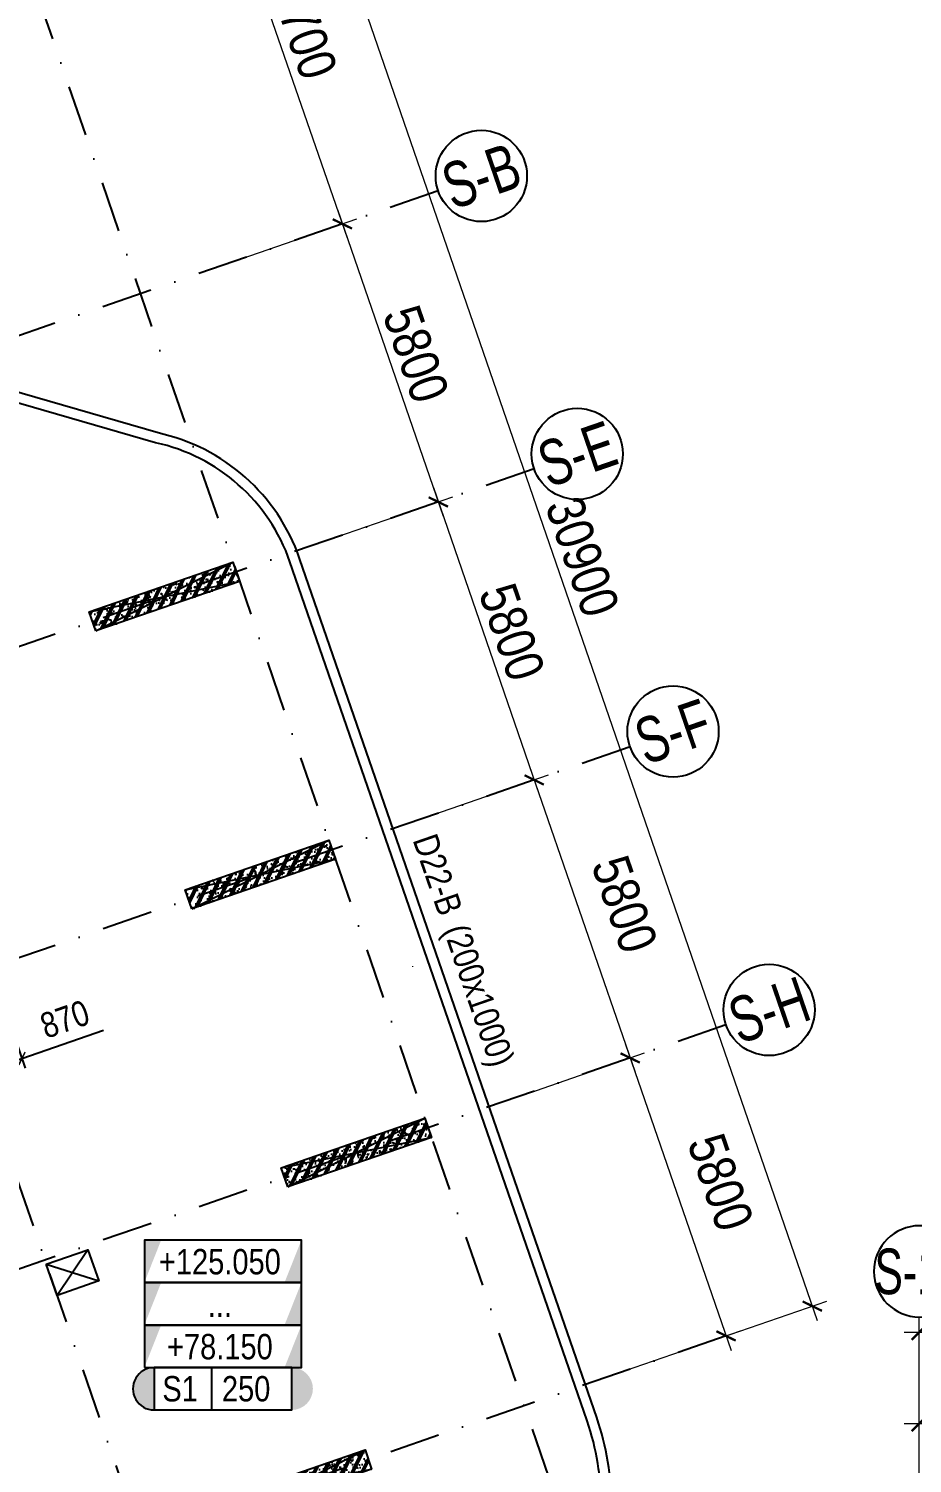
# Model space of a CAD drawing. Header units: millimetres. Extents: x -159515 to 1327256, y -225156 to 138737.
# Drawn here: x 494563 to 512000, y -8927 to 19365 of the extents above; entities that cross this region are included whole.
import ezdxf
from ezdxf.enums import TextEntityAlignment as Align

# ---------------------------------------------------------------- set-up
doc = ezdxf.new("R2010")
doc.units = ezdxf.units.MM
doc.header["$MEASUREMENT"] = 0
doc.linetypes.add('DASHDOT', pattern=[1, 0.5, -0.25, 0, -0.25])
for name, color, linetype in [('AUDIT_I_220807103235-17', 50, 'Continuous'), ('ccu11-Manh', 8, 'Continuous'), ('ccu11-Thay', 7, 'Continuous'), ('ccu12-Chidan', 9, 'Continuous'), ('ccu12-Text', 31, 'Continuous'), ('KC2-DIM', 251, 'Continuous'), ('KT-Dim', 8, 'Continuous'), ('KT-Luoi truc South Tower', 8, 'DASHDOT'), ('ST_MBDV Cot vach 220805$0$AUDIT_I_220805193045-1', 50, 'Continuous'), ('Xref_ST_MBDV Cot vach 30.7.2022|Xref_ST_MBDV Cot vach 30.7.2022|Xref_ST_MBDV Cot vach 30.7.2022|Xref_ST_MBDV Cot vach 30.7.2022|A-GRID-SYM', 50, 'Continuous'), ('Xref_ST_MBDV Cot vach 30.7.2022|Xref_ST_MBDV Cot vach 30.7.2022|Xref_ST_MBDV Cot vach 30.7.2022|Xref_ST_MBDV Cot vach 30.7.2022|KC-Betong', 6, 'Continuous')]:
    doc.layers.add(name, color=color, linetype=linetype)
for name, color, linetype, lineweight in [('ccu12-Tencaukien', 9, 'Continuous', 15), ('KC-Tencaukien', 9, 'Continuous', 15), ('KT-Kich thuoc', 159, 'Continuous', 18)]:
    doc.layers.add(name, color=color, linetype=linetype, lineweight=lineweight)
doc.styles.add('Arial Narrow', font='ARIALN.TTF')
doc.styles.add('HBA-Text', font='GOTHIC.TTF')
doc.styles.add('ST_MBDV Cot vach 220805$0$HBA-Text', font='GOTHIC.TTF')
doc.dimstyles.new('ccu12-200', dxfattribs={"dimscale": 200, "dimtxt": 2.5, "dimasz": 1, "dimexe": 1, "dimexo": 2, "dimgap": 1, "dimtad": 1, "dimdec": 0, "dimrnd": 5, "dimdsep": 46, "dimtxsty": 'Arial Narrow', "dimblk": 'ARCHTICK', "dimcen": -1, "dimdle": 1, "dimclrd": 256, "dimclre": 256, "dimclrt": 3, "dimadec": 0, "dimazin": 2, "dimtfac": 0.1, "dimtdec": 0, "dimtmove": 0, "dimatfit": 1, "dimldrblk": 'ARCHTICK', "dimfxl": 1, "dimtvp": 0.833333, "dimtolj": 1, "dimtzin": 12, "dimarcsym": 0})
doc.dimstyles.new('CCU_1-300', dxfattribs={"dimscale": 300, "dimtxt": 2.5, "dimasz": 1, "dimexe": 1, "dimexo": 2, "dimgap": 0.5, "dimtad": 1, "dimdec": 0, "dimdsep": 46, "dimtxsty": 'Arial Narrow', "dimblk": 'ARCHTICK', "dimcen": -1, "dimdle": 1, "dimclrd": 256, "dimclre": 256, "dimclrt": 3, "dimadec": 0, "dimazin": 2, "dimtfac": 0.1, "dimtdec": 0, "dimtix": 1, "dimtmove": 2, "dimatfit": 1, "dimfxl": 1, "dimtvp": 0.833333, "dimtolj": 1, "dimtzin": 12, "dimarcsym": 0})

# ---------------------------------------------------------------- blocks, each defined once
blk = doc.blocks.new('_ArchTick')
at = {"color": 0, "const_width": 0.15}
blk.add_lwpolyline([(-0.5, -0.5), (0.5, 0.5)], dxfattribs=at)
blk = doc.blocks.new('*D420')
at = {"layer": 'Defpoints', "color": 0, "transparency": 16777216}
for p in [(-45982, 48779), (-41521, 44184), (-44090, 43297, 0)]:
    blk.add_point(p, dxfattribs=at)
at = {"layer": 'KT-Kich thuoc', "lineweight": -2, "transparency": 16777216}
for p, q in [((-43511, 49950), (-41423, 43900)), ((-45415, 48975), (-43130, 49764)), ((-43523, 43493), (-41237, 44282))]:
    blk.add_line(p, q, dxfattribs=at)
at = {"layer": 'KT-Kich thuoc', "lineweight": -2, "transparency": 16777216, "xscale": 300, "yscale": 300, "zscale": 300}
for p, rotation in [((-43414, 49666), 109.0471074798708), ((-41521, 44184), 289.0471074798708)]:
    blk.add_blockref('_ArchTick', p, dxfattribs=dict(at, rotation=rotation))
at = {"layer": 'KT-Kich thuoc', "color": 3, "transparency": 16777216, "insert": (-41963, 47099), "char_height": 750, "attachment_point": 5, "rotation": 289.0471, "style": 'Arial Narrow'}
blk.add_mtext('\\A1;5800', dxfattribs=at)
blk = doc.blocks.new('*D421')
at = {"layer": 'Defpoints', "color": 0, "transparency": 16777216}
for p in [(-47874, 54262, 0), (-43413, 49666), (-45982, 48779)]:
    blk.add_point(p, dxfattribs=at)
at = {"layer": 'KT-Kich thuoc', "lineweight": -2, "transparency": 16777216}
for p, q in [((-47307, 54458), (-45022, 55247)), ((-45404, 55432), (-43315, 49383)), ((-45415, 48975), (-43129, 49764))]:
    blk.add_line(p, q, dxfattribs=at)
at = {"layer": 'KT-Kich thuoc', "lineweight": -2, "transparency": 16777216, "xscale": 300, "yscale": 300, "zscale": 300}
for p, rotation in [((-45306, 55149), 109.0471074798708), ((-43413, 49666), 289.0471074798708)]:
    blk.add_blockref('_ArchTick', p, dxfattribs=dict(at, rotation=rotation))
at = {"layer": 'KT-Kich thuoc', "color": 3, "transparency": 16777216, "insert": (-43856, 52582), "char_height": 750, "attachment_point": 5, "rotation": 289.0471, "style": 'Arial Narrow'}
blk.add_mtext('\\A1;5800', dxfattribs=at)
blk = doc.blocks.new('*D425')
at = {"layer": 'Defpoints', "color": 0, "transparency": 16777216}
for p in [(-44089, 43297, 0), (-39628, 38701), (-42197, 37814, 0)]:
    blk.add_point(p, dxfattribs=at)
at = {"layer": 'KT-Kich thuoc', "lineweight": -2, "transparency": 16777216}
for p, q in [((-41619, 44467), (-39530, 38418)), ((-43522, 43493), (-41237, 44282)), ((-41630, 38010), (-39344, 38799))]:
    blk.add_line(p, q, dxfattribs=at)
at = {"layer": 'KT-Kich thuoc', "lineweight": -2, "transparency": 16777216, "xscale": 300, "yscale": 300, "zscale": 300}
for p, rotation in [((-41521, 44184), 109.0471074798708), ((-39628, 38701), 289.0471074798708)]:
    blk.add_blockref('_ArchTick', p, dxfattribs=dict(at, rotation=rotation))
at = {"layer": 'KT-Kich thuoc', "color": 3, "transparency": 16777216, "insert": (-39739, 41731), "char_height": 750, "attachment_point": 5, "rotation": 289.0471, "style": 'Arial Narrow'}
blk.add_mtext('\\A1;5800', dxfattribs=at)
blk = doc.blocks.new('*D426')
at = {"layer": 'Defpoints', "color": 0, "transparency": 16777216}
for p in [(-42197, 37814, 0), (-37735, 33219), (-40305, 32332, 0)]:
    blk.add_point(p, dxfattribs=at)
at = {"layer": 'KT-Kich thuoc', "lineweight": -2, "transparency": 16777216}
for p, q in [((-41630, 38010), (-39344, 38799)), ((-39726, 38985), (-37637, 32935)), ((-39737, 32528), (-37452, 33317))]:
    blk.add_line(p, q, dxfattribs=at)
at = {"layer": 'KT-Kich thuoc', "lineweight": -2, "transparency": 16777216, "xscale": 300, "yscale": 300, "zscale": 300}
for p, rotation in [((-39628, 38701), 109.0471074798708), ((-37735, 33219), 289.0471074798708)]:
    blk.add_blockref('_ArchTick', p, dxfattribs=dict(at, rotation=rotation))
at = {"layer": 'KT-Kich thuoc', "color": 3, "transparency": 16777216, "insert": (-37846, 36248), "char_height": 750, "attachment_point": 5, "rotation": 289.0471, "style": 'Arial Narrow'}
blk.add_mtext('\\A1;5800', dxfattribs=at)
blk = doc.blocks.new('ST_MBDV Cot vach 220805$0$GRID-SYM-flat-103')
at = {"layer": 'ST_MBDV Cot vach 220805$0$AUDIT_I_220805193045-1'}
blk.add_circle((0, 0, 0), 900, dxfattribs=at)
at = {"layer": 'ST_MBDV Cot vach 220805$0$AUDIT_I_220805193045-1', "style": 'ST_MBDV Cot vach 220805$0$HBA-Text'}
blk.add_attdef('GRID', text='', height=900, rotation=19.0471, dxfattribs=at).set_placement((0, 0, 0), align=Align.MIDDLE_CENTER)
blk = doc.blocks.new('*D404')
at = {"layer": 'Defpoints', "color": 0, "transparency": 16777216}
for p in [(-48876, 62062, 0), (-36033, 33807), (-38792, 32854, 0)]:
    blk.add_point(p, dxfattribs=at)
at = {"layer": 'KT-Kich thuoc', "lineweight": -2, "transparency": 16777216}
for p, q in [((-48308, 62258), (-45834, 63113)), ((-46215, 63298), (-35935, 33523)), ((-38225, 33050), (-35749, 33904))]:
    blk.add_line(p, q, dxfattribs=at)
at = {"layer": 'KT-Kich thuoc', "lineweight": -2, "transparency": 16777216, "xscale": 300, "yscale": 300, "zscale": 300}
for p, rotation in [((-46117, 63015), 109.0471074798708), ((-36033, 33807), 289.0471074798708)]:
    blk.add_blockref('_ArchTick', p, dxfattribs=dict(at, rotation=rotation))
at = {"layer": 'KT-Kich thuoc', "color": 3, "transparency": 16777216, "insert": (-40571, 48585), "char_height": 750, "attachment_point": 5, "rotation": 289.0471, "style": 'Arial Narrow'}
blk.add_mtext('\\A1;30900', dxfattribs=at)
blk = doc.blocks.new('*D405')
at = {"layer": 'Defpoints', "color": 0, "transparency": 16777216}
for p in [(-47819, 62427), (-48876, 62062), (-47874, 54262)]:
    blk.add_point(p, dxfattribs=at)
at = {"layer": 'KT-Kich thuoc', "lineweight": -2, "transparency": 16777216}
for p, q in [((-48308, 62258), (-47535, 62525)), ((-45208, 54865), (-47916, 62711)), ((-47307, 54458), (-45022, 55247))]:
    blk.add_line(p, q, dxfattribs=at)
at = {"layer": 'KT-Kich thuoc', "lineweight": -2, "transparency": 16777216, "xscale": 300, "yscale": 300, "zscale": 300}
for p, rotation in [((-47819, 62427), 109.0471074798708), ((-45306, 55149), 289.0471074798708)]:
    blk.add_blockref('_ArchTick', p, dxfattribs=dict(at, rotation=rotation))
at = {"layer": 'KT-Kich thuoc', "color": 3, "transparency": 16777216, "insert": (-46058, 58962), "char_height": 750, "attachment_point": 5, "rotation": 289.0471, "style": 'Arial Narrow'}
blk.add_mtext('\\A1;7700', dxfattribs=at)
blk = doc.blocks.new('*D406')
at = {"layer": 'Defpoints', "color": 0, "transparency": 16777216}
for p in [(-25223, 31492), (-33923, 28684, 0), (-25223, 28649, 0)]:
    blk.add_point(p, dxfattribs=at)
at = {"layer": 'KT-Kich thuoc', "lineweight": -2, "transparency": 16777216}
for p, q in [((-33923, 29284), (-33923, 31792)), ((-25223, 29249), (-25223, 31792)), ((-34223, 31492), (-24923, 31492))]:
    blk.add_line(p, q, dxfattribs=at)
at = {"layer": 'KT-Kich thuoc', "lineweight": -2, "transparency": 16777216, "xscale": 300, "yscale": 300, "zscale": 300, "rotation": 180}
blk.add_blockref('_ArchTick', (-33923, 31492), dxfattribs=at)
at = {"layer": 'KT-Kich thuoc', "lineweight": -2, "transparency": 16777216, "xscale": 300, "yscale": 300, "zscale": 300}
blk.add_blockref('_ArchTick', (-25223, 31492), dxfattribs=at)
at = {"layer": 'KT-Kich thuoc', "color": 3, "transparency": 16777216, "insert": (-29573, 32025), "char_height": 750, "attachment_point": 5, "style": 'Arial Narrow'}
blk.add_mtext('\\A1;8700', dxfattribs=at)
blk = doc.blocks.new('*D410')
at = {"layer": 'Defpoints', "color": 0, "transparency": 16777216}
for p in [(-6323, 33292), (-33923, 28921), (-6323, 28921)]:
    blk.add_point(p, dxfattribs=at)
at = {"layer": 'KT-Kich thuoc', "lineweight": -2, "transparency": 16777216}
for p, q in [((-33923, 29521), (-33923, 33592)), ((-6323, 29521), (-6323, 33592)), ((-34223, 33292), (-6023, 33292))]:
    blk.add_line(p, q, dxfattribs=at)
at = {"layer": 'KT-Kich thuoc', "lineweight": -2, "transparency": 16777216, "xscale": 300, "yscale": 300, "zscale": 300, "rotation": 180}
blk.add_blockref('_ArchTick', (-33923, 33292), dxfattribs=at)
at = {"layer": 'KT-Kich thuoc', "lineweight": -2, "transparency": 16777216, "xscale": 300, "yscale": 300, "zscale": 300}
blk.add_blockref('_ArchTick', (-6323, 33292), dxfattribs=at)
at = {"layer": 'KT-Kich thuoc', "color": 3, "transparency": 16777216, "insert": (-20123, 33825), "char_height": 750, "attachment_point": 5, "style": 'Arial Narrow'}
blk.add_mtext('\\A1;27600', dxfattribs=at)
blk = doc.blocks.new('GRID-SYM-flat-73')
at = {"layer": 'Xref_ST_MBDV Cot vach 30.7.2022|Xref_ST_MBDV Cot vach 30.7.2022|Xref_ST_MBDV Cot vach 30.7.2022|Xref_ST_MBDV Cot vach 30.7.2022|A-GRID-SYM'}
blk.add_circle((0, 0, 0), 900, dxfattribs=at)
at = {"layer": 'Xref_ST_MBDV Cot vach 30.7.2022|Xref_ST_MBDV Cot vach 30.7.2022|Xref_ST_MBDV Cot vach 30.7.2022|Xref_ST_MBDV Cot vach 30.7.2022|A-GRID-SYM', "style": 'HBA-Text'}
blk.add_attdef('GRID', text='', height=900, rotation=359.6303, dxfattribs=at).set_placement((0, 0, 0), align=Align.MIDDLE_CENTER)
blk = doc.blocks.new('*D168')
at = {"layer": 'Defpoints', "color": 0, "transparency": 16777216}
for p in [(494052, 151), (493230, -133), (494430, -944)]:
    blk.add_point(p, dxfattribs=at)
at = {"layer": 'KC2-DIM', "lineweight": -2, "transparency": 16777216}
for p, q in [((494183, -227), (494496, -1133)), ((493360, -511), (493673, -1417)), ((494430, -944), (496042, -388)), ((493608, -1228), (494430, -944)), ((493608, -1228), (493419, -1293))]:
    blk.add_line(p, q, dxfattribs=at)
at = {"layer": 'KC2-DIM', "lineweight": -2, "transparency": 16777216, "xscale": 200, "yscale": 200, "zscale": 200}
for p, rotation in [((494430, -944), 199.04713748354), ((493608, -1228), 19.04713748353999)]:
    blk.add_blockref('_ArchTick', p, dxfattribs=dict(at, rotation=rotation))
at = {"layer": 'KC2-DIM', "color": 3, "transparency": 16777216, "insert": (495277, -170), "char_height": 500, "attachment_point": 5, "rotation": 19.0471, "style": 'Arial Narrow'}
blk.add_mtext('\\A1;870', dxfattribs=at)
blk = doc.blocks.new('*U192')
at = {"layer": 'ccu12-Tencaukien', "color": 8, "ltscale": 10000}
blk.add_line((361, -155), (354, -155), dxfattribs=at)
at = {"layer": 'ccu12-Text', "color": 2, "style": 'Arial Narrow', "width": 0.8}
blk.add_attdef('SH', text='', height=300, dxfattribs=at).set_placement((276, 6), align=Align.BOTTOM_RIGHT)
at = {"layer": 'ccu12-Text', "color": 31, "style": 'Arial Narrow', "width": 0.8}
for tag, p in [('(', (508, -75)), ('KT', (633, -75)), (')', (963, -75))]:
    blk.add_attdef(tag, text='', height=250, dxfattribs=at).set_placement(p, align=Align.BOTTOM_LEFT)
blk = doc.blocks.new('ccu11-cmb-flat-8')
at = {"layer": 'ccu12-Chidan', "color": 7}
blk.add_lwpolyline([(0, 0), (1550, 0), (1550, 419), (0, 419)], close=True, dxfattribs=at)
at = {"layer": 'ccu12-Chidan'}
for points in [[(0, 0), (166, 419), (0, 419)], [(1550, 419), (1383, 0), (1550, 0)]]:
    blk.add_solid(points, dxfattribs=at)
at = {"layer": 'ccu12-Chidan', "color": 31, "style": 'Arial Narrow', "width": 0.8}
blk.add_attdef('+100.00', text='', height=250, dxfattribs=at).set_placement((745, 206), align=Align.MIDDLE_CENTER)
blk = doc.blocks.new('ccu11-chieudaysan-flat-2')
at = {"layer": 'ccu12-Chidan'}
for points in [[(-569, 0), (-569, 419, 1)], [(788, 419), (788, 0, 1)]]:
    blk.add_hatch(color=8, dxfattribs=at).paths.add_polyline_path(points)
at = {"layer": 'ccu12-Chidan', "color": 7}
blk.add_line((0, 0), (0, 419), dxfattribs=at)
blk.add_lwpolyline([(-569, 0), (788, 0), (788, 419), (-569, 419)], close=True, dxfattribs=at)
blk.add_arc((-569, 209), 209, 90, 270.0001, dxfattribs=at)
at = {"layer": 'ccu12-Chidan', "color": 31, "style": 'Arial Narrow', "width": 0.7}
for tag, p in [('S00', (-488, 209)), ('200', (100, 209))]:
    blk.add_attdef(tag, text='', height=250, dxfattribs=at).set_placement(p, align=Align.MIDDLE_LEFT)
blk = doc.blocks.new('*U951')
h = blk.add_hatch()
h.set_pattern_fill('VATLIEU04', color=250, scale=40, style=0, pattern_type=2)
h.set_pattern_definition([(50, (-550, 3050), (286.904, -25.101), [30, -330]), (355, (-550, 3050), (-55.5, 300.877), [24, -264]), (100.451, (-526.1, 3047.9), (231.404, 275.776), [25.496, -280.457]), (46.184, (-550, 3130), (426.896, -66.208), [45, -495]), (96.636, (-514.43, 3124.5), (373.865, 389.647), [38.244, -420.685]), (351.184, (-550, 3130), (373.865, 389.65), [36, -396]), (21, (-510, 3110), (238.763, -161.048), [30, -330]), (326, (-510, 3110), (97.326, 290.06), [24, -264]), (71.451, (-490.1, 3096.58), (336.09, 129.012), [25.496, -280.457]), (37.5, (-550, 3050), (4.864, 133.1575), [0, -260.8, 0, -268, 0, -265]), (7.5, (-550, 3050), (105.228, 157.7647), [0, -152.8, 0, -254.8, 0, -101]), (327.5, (-639.2, 3050), (213.529, -9.022), [0, -100, 0, -312, 0, -414]), (317.5, (-679.2, 3050), (233.274, 40.042), [0, -130, 0, -207.2, 0, -294]), (45, (-550, 3050), (-120.208, 120.208), []), (45, (-550, 3099), (-120.208, 120.208), [])])
h.paths.add_polyline_path([(-475, -475), (-75, -475), (-75, 2525), (-475, 2525)])
at = {"color": 6, "ltscale": 0.25}
blk.add_lwpolyline([(-475, -475), (-75, -475), (-75, 2525), (-475, 2525)], close=True, dxfattribs=at)
at = {"layer": 'Defpoints', "linetype": 'ByBlock', "ltscale": 30}
for p, q in [((-75, -475), (-475, 2525)), ((-475, -475), (-75, 2525))]:
    blk.add_line(p, q, dxfattribs=at)
blk = doc.blocks.new('MBCV-T22')
at = {"layer": 'Xref_ST_MBDV Cot vach 30.7.2022|Xref_ST_MBDV Cot vach 30.7.2022|Xref_ST_MBDV Cot vach 30.7.2022|Xref_ST_MBDV Cot vach 30.7.2022|KC-Betong', "linetype": 'ByBlock', "xscale": -0.9999999999999996, "rotation": 289.0471379532163}
for p in [(-43804, 22005, 0), (-41911, 16523, 0), (-40018, 11040, 0), (-41198, 4497, 0)]:
    blk.add_blockref('*U951', p, dxfattribs=at)
blk = doc.blocks.new('mbkc-t22')
at = {"elevation": 0}
for points in [[(6200, 10700), (3064, 10700), (3074, 12373, 0.085159), (2784, 14138), (1049, 19152), (-3079, 31083, 0.260467), (-5870, 33557), (-20929, 37908, 0.435644), (-25490, 33654, 0.102481), (-25386, 32033), (-24080, 28306), (-24089, 28303)], [(6200, 10500), (2863, 10500), (2874, 12375, 0.085159), (2595, 14072), (860, 19087), (-3268, 31017, 0.260924), (-5919, 33363), (-20964, 37710, 0.435158), (-25290, 33640, 0.102973), (-25195, 32093), (-23835, 28211), (-24033, 28142)]]:
    blk.add_lwpolyline(points, format="xyb", dxfattribs=at)
at = {"layer": 'ccu11-Manh'}
for p, q in [((-7254, 17447), (-7864, 16549)), ((-8077, 17163), (-7042, 16833))]:
    blk.add_line(p, q, dxfattribs=at)
at = {"layer": 'ccu11-Thay', "elevation": 0}
blk.add_lwpolyline([(-8077, 17163), (-7254, 17447), (-7042, 16833), (-7864, 16549), (-8077, 17163)], dxfattribs=at)
blk.add_blockref('MBCV-T22', (37000, 8250))
blk = doc.blocks.new('Asix South Tower')
at = {"layer": 'KT-Luoi truc South Tower', "ltscale": 2000}
for p, q in [((-53965.4, 67304.5), (-40792.5, 29149.9)), ((-61527.4, 64693.7), (-45306.5, 17710.6)), ((-43415.2, 55801.6), (-67725.7, 47408.4)), ((-41522.4, 50319.2), (-65827.2, 41928)), ((-39629.6, 44836.7), (-71714.8, 33759.3)), ((-37736.8, 39354.3), (-105450.5, 15976.2)), ((-37735.1, 33218.9), (-103274.2, 10591.7))]:
    blk.add_line(p, q, dxfattribs=at)
at = {"layer": 'KT-Dim'}
ref = blk.add_blockref('GRID-SYM-flat-73', (-33917.9, 34491.9, 0), dxfattribs=dict(at, xscale=-1, rotation=179.6748020054017))
ref.add_attrib('GRID', 'S-15', dxfattribs={"layer": 'AUDIT_I_220807103235-17', "height": 900, "style": 'HBA-Text', "width": 0.7}).set_placement((-33917.9, 34491.9, 0), align=Align.MIDDLE_CENTER)
at = {"layer": 'KT-Kich thuoc'}
ref = blk.add_blockref('ST_MBDV Cot vach 220805$0$GRID-SYM-flat-103', (-42564.5, 56095.3, 0), dxfattribs=at)
ref.add_attrib('GRID', 'S-B', dxfattribs={"layer": 'ST_MBDV Cot vach 220805$0$AUDIT_I_220805193045-1', "height": 900, "rotation": 19, "style": 'ST_MBDV Cot vach 220805$0$HBA-Text', "width": 0.75}).set_placement((-42564.5, 56095.3, 0), align=Align.MIDDLE_CENTER)
ref = blk.add_blockref('ST_MBDV Cot vach 220805$0$GRID-SYM-flat-103', (-40671.7, 50612.9, 0), dxfattribs=at)
ref.add_attrib('GRID', 'S-E', dxfattribs={"layer": 'ST_MBDV Cot vach 220805$0$AUDIT_I_220805193045-1', "height": 900, "rotation": 19, "style": 'ST_MBDV Cot vach 220805$0$HBA-Text', "width": 0.75}).set_placement((-40671.7, 50612.9, 0), align=Align.MIDDLE_CENTER)
ref = blk.add_blockref('ST_MBDV Cot vach 220805$0$GRID-SYM-flat-103', (-38781.7, 45138.8, 0), dxfattribs=at)
ref.add_attrib('GRID', 'S-F', dxfattribs={"layer": 'ST_MBDV Cot vach 220805$0$AUDIT_I_220805193045-1', "height": 900, "rotation": 19, "style": 'ST_MBDV Cot vach 220805$0$HBA-Text', "width": 0.75}).set_placement((-38781.7, 45138.8, 0), align=Align.MIDDLE_CENTER)
ref = blk.add_blockref('ST_MBDV Cot vach 220805$0$GRID-SYM-flat-103', (-36886, 39648, 0), dxfattribs=at)
ref.add_attrib('GRID', 'S-H', dxfattribs={"layer": 'ST_MBDV Cot vach 220805$0$AUDIT_I_220805193045-1', "height": 900, "rotation": 19, "style": 'ST_MBDV Cot vach 220805$0$HBA-Text', "width": 0.75}).set_placement((-36886, 39648, 0), align=Align.MIDDLE_CENTER)
for base, p1, p2, picture, middle in [((-36033, 33806.5), (-48875.5, 62062.4, 0), (-38792.1, 32854, 0), '*D404', (-40571.3, 48584.6)), ((-47818.6, 62427.4), (-47874.4, 54262.1), (-48875.5, 62062.4), '*D405', (-46058.4, 58962.1)), ((-43412.9, 49666.5), (-47874.4, 54262.1, 0), (-45982.3, 48779.4), '*D421', (-43855.5, 52581.6)), ((-41520.8, 44183.8), (-45982.3, 48779.4), (-44090.1, 43296.7, 0), '*D420', (-41963.4, 47098.9))]:
    dim = blk.add_linear_dim(base=base, p1=p1, p2=p2, angle=109.04711, dimstyle='CCU_1-300', dxfattribs=at)
    dim.commit()
    dim.dimension.update_dxf_attribs({"geometry": picture, "text_midpoint": middle})
for base, p1, p2, picture, middle in [((-39628, 38701.3), (-44089.5, 43296.9, 0), (-42197.3, 37814.3, 0), '*D425', (-39739.1, 41730.9)), ((-37735.1, 33218.9), (-42196.7, 37814.5, 0), (-40304.5, 32331.8, 0), '*D426', (-37846.3, 36248.5))]:
    dim = blk.add_linear_dim(base=base, p1=p1, p2=p2, angle=109.04711, dimstyle='CCU_1-300', dxfattribs=at)
    dim.commit()
    dim.dimension.update_dxf_attribs({"geometry": picture, "text_midpoint": middle, "dimtype": 128})
for base, p1, p2, picture, middle in [((-6323, 33291.9), (-33923, 28921.3), (-6323, 28921.3), '*D410', (-20123, 33824.8)), ((-25223, 31491.9), (-33923, 28684.3, 0), (-25223, 28648.7, 0), '*D406', (-29573, 32024.8))]:
    dim = blk.add_linear_dim(base=base, p1=p1, p2=p2, dimstyle='CCU_1-300', dxfattribs=at)
    dim.commit()
    dim.dimension.update_dxf_attribs({"geometry": picture, "text_midpoint": middle})

msp = doc.modelspace()

# ---------------------------------------------------------------- block references
msp.add_blockref('mbkc-t22', (502987.2, -22163.9))
at = {"layer": 'ccu12-Tencaukien', "extrusion": (-7.8259e-07, -7.35092e-07, 1)}
ref = msp.add_blockref('*U192', (502442.4, 1514.4, -0.4), dxfattribs=dict(at, xscale=1.815893337873055, yscale=1.815893337873055, zscale=1.815893337873055, rotation=268.6213726059944))
ref.add_attrib('KT', '(200x1000)', dxfattribs={"color": 31, "extrusion": (-7.8259e-07, -7.35092e-07, 1), "height": 500, "rotation": 289.08444, "style": 'Arial Narrow'}).set_placement((502598.7, 1541.1, -0.4), align=Align.BOTTOM_LEFT)
ref.add_attrib('SH', 'D22-B', dxfattribs={"color": 2, "extrusion": (-7.8259e-07, -7.35092e-07, 1), "height": 500, "rotation": 289.08444, "style": 'Arial Narrow'}).set_placement((502523.8, 1784.9, -0.4), align=Align.BOTTOM_RIGHT)
at = {"layer": 'KC-Tencaukien'}
ref = msp.add_blockref('ccu11-cmb-flat-8', (496845.7, -5361.7), dxfattribs=dict(at, xscale=1.999999999999999, yscale=1.999999999999999, zscale=1.999999999999999))
ref.add_attrib('+100.00', '+125.050', dxfattribs={"layer": 'ccu12-Chidan', "color": 31, "height": 500, "style": 'Arial Narrow'}).set_placement((498336, -4950.6), align=Align.MIDDLE_CENTER)
ref = msp.add_blockref('ccu11-cmb-flat-8', (496845.7, -6199.6), dxfattribs=dict(at, xscale=1.999999999999999, yscale=1.999999999999999, zscale=1.999999999999999))
ref.add_attrib('+100.00', '...', dxfattribs={"layer": 'ccu12-Chidan', "color": 31, "height": 500, "style": 'Arial Narrow'}).set_placement((498336, -5788.5), align=Align.MIDDLE_CENTER)
ref = msp.add_blockref('ccu11-cmb-flat-8', (496845.7, -7037.6), dxfattribs=dict(at, xscale=1.999999999999999, yscale=1.999999999999999, zscale=1.999999999999999))
ref.add_attrib('+100.00', '+78.150', dxfattribs={"layer": 'ccu12-Chidan', "color": 31, "height": 500, "style": 'Arial Narrow'}).set_placement((498336, -6626.4), align=Align.MIDDLE_CENTER)
ref = msp.add_blockref('ccu11-chieudaysan-flat-2', (498176.5, -7875.5), dxfattribs=dict(at, xscale=1.999999999999999, yscale=1.999999999999999, zscale=1.999999999999999))
ref.add_attrib('S00', 'S1', dxfattribs={"layer": 'ccu12-Chidan', "color": 31, "height": 500, "style": 'Arial Narrow'}).set_placement((497200.4, -7456.5), align=Align.MIDDLE_LEFT)
ref.add_attrib('200', '250', dxfattribs={"layer": 'ccu12-Chidan', "color": 31, "height": 500, "style": 'Arial Narrow'}).set_placement((498376.5, -7456.5), align=Align.MIDDLE_LEFT)
at = {"layer": 'KT-Kich thuoc'}
msp.add_blockref('Asix South Tower', (546059.8, -39634.4), dxfattribs=at)

# ---------------------------------------------------------------- dimensions: what is measured, and where the dimension line sits
at = {"layer": 'KC2-DIM'}
dim = msp.add_aligned_dim(p1=(493229.9, -132.6), p2=(494052.3, 151.3), distance=-1158.8, dimstyle='ccu12-200', override={"dimzin": 0}, dxfattribs=at)
dim.commit()
dim.dimension.update_dxf_attribs({"geometry": '*D168', "text_midpoint": (495276.5, -170.3)})

doc.saveas('drawing.dxf')
